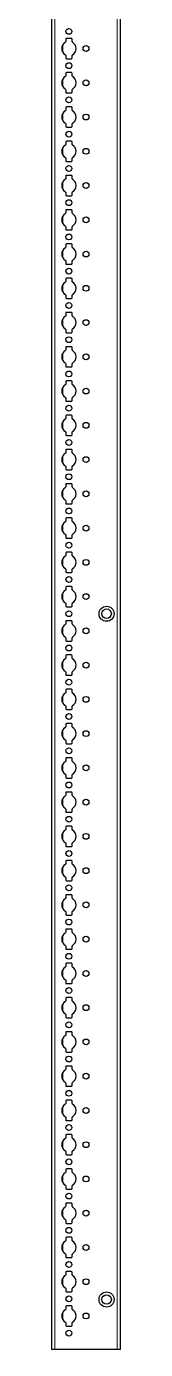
# Model space of a CAD drawing. Header units: millimetres. Extents: x -199 to 4866, y -1647 to 1507.
# Drawn here: x 4816 to 4866, y -852 to 114 of the extents above; entities that cross this region are included whole.
import ezdxf

# ---------------------------------------------------------------- set-up
doc = ezdxf.new("R2010")
doc.units = ezdxf.units.MM

msp = doc.modelspace()

# ---------------------------------------------------------------- linework, layer by layer
at = {"color": 7, "linetype": 'Continuous', "lineweight": 25}
for p, q in [((4816.39, -851.79), (4816.39, 847.21)), ((4866.09, 847.21), (4866.09, -851.79)), ((4826.44, 104.61), (4826.44, 102.73)), ((4830.54, 105.11), (4826.94, 105.11)), ((4831.04, 102.73), (4831.04, 104.61)), ((4826.44, 92.68), (4826.44, 90.81)), ((4826.94, 90.31), (4830.54, 90.31)), ((4831.04, 90.81), (4831.04, 92.68)), ((4826.44, 79.61), (4826.44, 77.73)), ((4830.54, 80.11), (4826.94, 80.11)), ((4831.04, 77.73), (4831.04, 79.61)), ((4826.44, 67.68), (4826.44, 65.81)), ((4831.04, 65.81), (4831.04, 67.68)), ((4826.94, 65.31), (4830.54, 65.31)), ((4826.44, 54.61), (4826.44, 52.73)), ((4830.54, 55.11), (4826.94, 55.11)), ((4831.04, 52.73), (4831.04, 54.61)), ((4826.44, 42.68), (4826.44, 40.81)), ((4826.94, 40.31), (4830.54, 40.31)), ((4831.04, 40.81), (4831.04, 42.68)), ((4826.44, 29.61), (4826.44, 27.73)), ((4830.54, 30.11), (4826.94, 30.11)), ((4831.04, 27.73), (4831.04, 29.61)), ((4826.44, 17.68), (4826.44, 15.81)), ((4826.94, 15.31), (4830.54, 15.31)), ((4831.04, 15.81), (4831.04, 17.68)), ((4826.44, 4.61), (4826.44, 2.73)), ((4830.54, 5.11), (4826.94, 5.11)), ((4831.04, 2.73), (4831.04, 4.61)), ((4826.44, -7.32), (4826.44, -9.19)), ((4831.04, -9.19), (4831.04, -7.32)), ((4826.94, -9.69), (4830.54, -9.69)), ((4826.44, -20.39), (4826.44, -22.27)), ((4830.54, -19.89), (4826.94, -19.89)), ((4831.04, -22.27), (4831.04, -20.39)), ((4826.44, -32.32), (4826.44, -34.19)), ((4826.94, -34.69), (4830.54, -34.69)), ((4831.04, -34.19), (4831.04, -32.32)), ((4826.44, -45.39), (4826.44, -47.27)), ((4830.54, -44.89), (4826.94, -44.89)), ((4831.04, -47.27), (4831.04, -45.39)), ((4826.44, -57.32), (4826.44, -59.19)), ((4831.04, -59.19), (4831.04, -57.32)), ((4826.94, -59.69), (4830.54, -59.69)), ((4826.44, -70.39), (4826.44, -72.27)), ((4830.54, -69.89), (4826.94, -69.89)), ((4831.04, -72.27), (4831.04, -70.39)), ((4826.44, -82.32), (4826.44, -84.19)), ((4826.94, -84.69), (4830.54, -84.69)), ((4831.04, -84.19), (4831.04, -82.32)), ((4826.44, -95.39), (4826.44, -97.27)), ((4830.54, -94.89), (4826.94, -94.89)), ((4831.04, -97.27), (4831.04, -95.39)), ((4826.44, -107.32), (4826.44, -109.19)), ((4826.94, -109.69), (4830.54, -109.69)), ((4831.04, -109.19), (4831.04, -107.32)), ((4826.44, -120.39), (4826.44, -122.27)), ((4830.54, -119.89), (4826.94, -119.89)), ((4831.04, -122.27), (4831.04, -120.39)), ((4826.44, -132.32), (4826.44, -134.19)), ((4826.94, -134.69), (4830.54, -134.69)), ((4831.04, -134.19), (4831.04, -132.32)), ((4826.44, -145.39), (4826.44, -147.27)), ((4830.54, -144.89), (4826.94, -144.89)), ((4831.04, -147.27), (4831.04, -145.39)), ((4826.44, -157.32), (4826.44, -159.19)), ((4826.94, -159.69), (4830.54, -159.69)), ((4831.04, -159.19), (4831.04, -157.32)), ((4826.44, -170.39), (4826.44, -172.27)), ((4830.54, -169.89), (4826.94, -169.89)), ((4831.04, -172.27), (4831.04, -170.39)), ((4826.44, -182.32), (4826.44, -184.19)), ((4831.04, -184.19), (4831.04, -182.32)), ((4826.94, -184.69), (4830.54, -184.69)), ((4826.44, -195.39), (4826.44, -197.27)), ((4830.54, -194.89), (4826.94, -194.89)), ((4831.04, -197.27), (4831.04, -195.39)), ((4826.44, -207.32), (4826.44, -209.19)), ((4826.94, -209.69), (4830.54, -209.69)), ((4831.04, -209.19), (4831.04, -207.32)), ((4826.44, -220.39), (4826.44, -222.27)), ((4830.54, -219.89), (4826.94, -219.89)), ((4831.04, -222.27), (4831.04, -220.39)), ((4826.44, -232.32), (4826.44, -234.19)), ((4826.94, -234.69), (4830.54, -234.69)), ((4831.04, -234.19), (4831.04, -232.32)), ((4826.44, -245.39), (4826.44, -247.27)), ((4830.54, -244.89), (4826.94, -244.89)), ((4831.04, -247.27), (4831.04, -245.39)), ((4826.44, -257.32), (4826.44, -259.19)), ((4826.94, -259.69), (4830.54, -259.69)), ((4831.04, -259.19), (4831.04, -257.32)), ((4830.54, -269.89), (4826.94, -269.89)), ((4826.44, -270.39), (4826.44, -272.27)), ((4831.04, -272.27), (4831.04, -270.39)), ((4826.44, -282.32), (4826.44, -284.19)), ((4826.94, -284.69), (4830.54, -284.69)), ((4831.04, -284.19), (4831.04, -282.32)), ((4826.44, -295.39), (4826.44, -297.27)), ((4830.54, -294.89), (4826.94, -294.89)), ((4831.04, -297.27), (4831.04, -295.39)), ((4826.44, -307.32), (4826.44, -309.19)), ((4831.04, -309.19), (4831.04, -307.32)), ((4826.94, -309.69), (4830.54, -309.69)), ((4826.44, -320.39), (4826.44, -322.27)), ((4830.54, -319.89), (4826.94, -319.89)), ((4831.04, -322.27), (4831.04, -320.39)), ((4826.44, -332.32), (4826.44, -334.19)), ((4826.94, -334.69), (4830.54, -334.69)), ((4831.04, -334.19), (4831.04, -332.32)), ((4826.44, -345.39), (4826.44, -347.27)), ((4830.54, -344.89), (4826.94, -344.89)), ((4831.04, -347.27), (4831.04, -345.39)), ((4826.44, -357.32), (4826.44, -359.19)), ((4826.94, -359.69), (4830.54, -359.69)), ((4831.04, -359.19), (4831.04, -357.32)), ((4826.44, -370.39), (4826.44, -372.27)), ((4830.54, -369.89), (4826.94, -369.89)), ((4831.04, -372.27), (4831.04, -370.39)), ((4826.44, -382.32), (4826.44, -384.19)), ((4826.94, -384.69), (4830.54, -384.69)), ((4831.04, -384.19), (4831.04, -382.32)), ((4826.44, -395.39), (4826.44, -397.27)), ((4830.54, -394.89), (4826.94, -394.89)), ((4831.04, -397.27), (4831.04, -395.39)), ((4826.44, -407.32), (4826.44, -409.19)), ((4826.94, -409.69), (4830.54, -409.69)), ((4831.04, -409.19), (4831.04, -407.32)), ((4826.44, -420.39), (4826.44, -422.27)), ((4830.54, -419.89), (4826.94, -419.89)), ((4831.04, -422.27), (4831.04, -420.39)), ((4826.44, -432.32), (4826.44, -434.19)), ((4831.04, -434.19), (4831.04, -432.32)), ((4826.94, -434.69), (4830.54, -434.69)), ((4826.44, -445.39), (4826.44, -447.27)), ((4830.54, -444.89), (4826.94, -444.89)), ((4831.04, -447.27), (4831.04, -445.39)), ((4826.44, -457.32), (4826.44, -459.19)), ((4826.94, -459.69), (4830.54, -459.69)), ((4831.04, -459.19), (4831.04, -457.32)), ((4826.44, -470.39), (4826.44, -472.27)), ((4830.54, -469.89), (4826.94, -469.89)), ((4831.04, -472.27), (4831.04, -470.39)), ((4826.44, -482.32), (4826.44, -484.19)), ((4831.04, -484.19), (4831.04, -482.32)), ((4826.94, -484.69), (4830.54, -484.69)), ((4826.44, -495.39), (4826.44, -497.27)), ((4830.54, -494.89), (4826.94, -494.89)), ((4831.04, -497.27), (4831.04, -495.39)), ((4826.44, -507.32), (4826.44, -509.19)), ((4826.94, -509.69), (4830.54, -509.69)), ((4831.04, -509.19), (4831.04, -507.32)), ((4826.44, -520.39), (4826.44, -522.27)), ((4830.54, -519.89), (4826.94, -519.89)), ((4831.04, -522.27), (4831.04, -520.39)), ((4826.44, -532.32), (4826.44, -534.19)), ((4826.94, -534.69), (4830.54, -534.69)), ((4831.04, -534.19), (4831.04, -532.32)), ((4826.44, -545.39), (4826.44, -547.27)), ((4830.54, -544.89), (4826.94, -544.89)), ((4831.04, -547.27), (4831.04, -545.39)), ((4826.44, -557.32), (4826.44, -559.19)), ((4826.94, -559.69), (4830.54, -559.69)), ((4831.04, -559.19), (4831.04, -557.32)), ((4826.44, -570.39), (4826.44, -572.27)), ((4830.54, -569.89), (4826.94, -569.89)), ((4831.04, -572.27), (4831.04, -570.39)), ((4826.44, -582.32), (4826.44, -584.19)), ((4826.94, -584.69), (4830.54, -584.69)), ((4831.04, -584.19), (4831.04, -582.32)), ((4826.44, -595.39), (4826.44, -597.27)), ((4830.54, -594.89), (4826.94, -594.89)), ((4831.04, -597.27), (4831.04, -595.39)), ((4826.44, -607.32), (4826.44, -609.19)), ((4831.04, -609.19), (4831.04, -607.32)), ((4826.94, -609.69), (4830.54, -609.69)), ((4826.44, -620.39), (4826.44, -622.27)), ((4830.54, -619.89), (4826.94, -619.89)), ((4831.04, -622.27), (4831.04, -620.39)), ((4826.44, -632.32), (4826.44, -634.19)), ((4826.94, -634.69), (4830.54, -634.69)), ((4831.04, -634.19), (4831.04, -632.32)), ((4826.44, -645.39), (4826.44, -647.27)), ((4830.54, -644.89), (4826.94, -644.89)), ((4831.04, -647.27), (4831.04, -645.39)), ((4826.44, -657.32), (4826.44, -659.19)), ((4826.94, -659.69), (4830.54, -659.69)), ((4831.04, -659.19), (4831.04, -657.32)), ((4826.44, -670.39), (4826.44, -672.27)), ((4830.54, -669.89), (4826.94, -669.89)), ((4831.04, -672.27), (4831.04, -670.39)), ((4826.44, -682.32), (4826.44, -684.19)), ((4826.94, -684.69), (4830.54, -684.69)), ((4831.04, -684.19), (4831.04, -682.32)), ((4830.54, -694.89), (4826.94, -694.89)), ((4826.44, -695.39), (4826.44, -697.27)), ((4831.04, -697.27), (4831.04, -695.39)), ((4826.44, -707.32), (4826.44, -709.19)), ((4826.94, -709.69), (4830.54, -709.69)), ((4831.04, -709.19), (4831.04, -707.32)), ((4826.44, -720.39), (4826.44, -722.27)), ((4830.54, -719.89), (4826.94, -719.89)), ((4831.04, -722.27), (4831.04, -720.39)), ((4826.44, -732.32), (4826.44, -734.19)), ((4831.04, -734.19), (4831.04, -732.32)), ((4826.94, -734.69), (4830.54, -734.69)), ((4826.44, -745.39), (4826.44, -747.27)), ((4830.54, -744.89), (4826.94, -744.89)), ((4831.04, -747.27), (4831.04, -745.39)), ((4826.44, -757.32), (4826.44, -759.19)), ((4826.94, -759.69), (4830.54, -759.69)), ((4831.04, -759.19), (4831.04, -757.32)), ((4826.44, -770.39), (4826.44, -772.27)), ((4830.54, -769.89), (4826.94, -769.89)), ((4831.04, -772.27), (4831.04, -770.39)), ((4826.44, -782.32), (4826.44, -784.19)), ((4826.94, -784.69), (4830.54, -784.69)), ((4831.04, -784.19), (4831.04, -782.32)), ((4826.44, -795.39), (4826.44, -797.27)), ((4830.54, -794.89), (4826.94, -794.89)), ((4831.04, -797.27), (4831.04, -795.39)), ((4826.44, -807.32), (4826.44, -809.19)), ((4826.94, -809.69), (4830.54, -809.69)), ((4831.04, -809.19), (4831.04, -807.32)), ((4826.44, -820.39), (4826.44, -822.27)), ((4830.54, -819.89), (4826.94, -819.89)), ((4831.04, -822.27), (4831.04, -820.39)), ((4826.44, -832.32), (4826.44, -834.19)), ((4826.94, -834.69), (4830.54, -834.69)), ((4831.04, -834.19), (4831.04, -832.32)), ((4818.39, -851.79), (4816.39, -851.79)), ((4864.09, -851.79), (4818.39, -851.79)), ((4866.09, -851.79), (4864.09, -851.79))]:
    msp.add_line(p, q, dxfattribs=at)
at = {"color": 8, "linetype": 'Continuous', "lineweight": 18}
for p, q in [((4818.39, 847.21), (4818.39, -851.79)), ((4864.09, -851.79), (4864.09, 847.21)), ((4824.24, 100.41), (4824.24, 95)), ((4824.24, 75.41), (4824.24, 70)), ((4824.24, 50.41), (4824.24, 45)), ((4824.24, 25.41), (4824.24, 20)), ((4824.24, 0.41), (4824.24, -5)), ((4824.24, -24.59), (4824.24, -30)), ((4824.24, -49.59), (4824.24, -55)), ((4824.24, -74.59), (4824.24, -80)), ((4824.24, -99.59), (4824.24, -105)), ((4824.24, -124.59), (4824.24, -130)), ((4824.24, -149.59), (4824.24, -155)), ((4824.24, -174.59), (4824.24, -180)), ((4824.24, -199.59), (4824.24, -205)), ((4824.24, -224.59), (4824.24, -230)), ((4824.24, -249.59), (4824.24, -255)), ((4824.24, -274.59), (4824.24, -280)), ((4824.24, -299.59), (4824.24, -305)), ((4824.24, -324.59), (4824.24, -330)), ((4824.24, -349.59), (4824.24, -355)), ((4824.24, -374.59), (4824.24, -380)), ((4824.24, -399.59), (4824.24, -405)), ((4824.24, -424.59), (4824.24, -430)), ((4824.24, -449.59), (4824.24, -455)), ((4824.24, -474.59), (4824.24, -480)), ((4824.24, -499.59), (4824.24, -505)), ((4824.24, -524.59), (4824.24, -530)), ((4824.24, -549.59), (4824.24, -555)), ((4824.24, -574.59), (4824.24, -580)), ((4824.24, -599.59), (4824.24, -605)), ((4824.24, -624.59), (4824.24, -630)), ((4824.24, -649.59), (4824.24, -655)), ((4824.24, -674.59), (4824.24, -680)), ((4824.24, -699.59), (4824.24, -705)), ((4824.24, -724.59), (4824.24, -730)), ((4824.24, -749.59), (4824.24, -755)), ((4824.24, -774.59), (4824.24, -780)), ((4824.24, -799.59), (4824.24, -805)), ((4824.24, -824.59), (4824.24, -830))]:
    msp.add_line(p, q, dxfattribs=at)
at = {"color": 7, "linetype": 'Continuous', "lineweight": 25}
for centre, radius in [((4828.74, 110.21), 2.13), ((4841.24, 97.71), 2.12), ((4828.74, 85.21), 2.13), ((4841.24, 72.71), 2.12), ((4828.74, 60.21), 2.13), ((4841.24, 47.71), 2.12), ((4828.74, 35.21), 2.13), ((4841.24, 22.71), 2.12), ((4828.74, 10.21), 2.13), ((4841.24, -2.29), 2.12), ((4828.74, -14.79), 2.13), ((4841.24, -27.29), 2.12), ((4828.74, -39.79), 2.13), ((4841.24, -52.29), 2.12), ((4828.74, -64.79), 2.13), ((4841.24, -77.29), 2.12), ((4828.74, -89.79), 2.13), ((4841.24, -102.29), 2.12), ((4828.74, -114.79), 2.13), ((4841.24, -127.29), 2.12), ((4828.74, -139.79), 2.13), ((4841.24, -152.29), 2.12), ((4828.74, -164.79), 2.13), ((4841.24, -177.29), 2.12), ((4828.74, -189.79), 2.13), ((4841.24, -202.29), 2.13), ((4828.74, -214.79), 2.13), ((4841.24, -227.29), 2.12), ((4828.74, -239.79), 2.13), ((4841.24, -252.29), 2.12), ((4828.74, -264.79), 2.13), ((4841.24, -277.29), 2.12), ((4828.74, -289.79), 2.13), ((4841.24, -302.29), 2.12), ((4828.74, -314.79), 2.13), ((4856.24, -314.79), 5.5), ((4856.24, -314.79), 3.5), ((4841.24, -327.29), 2.12), ((4828.74, -339.79), 2.13), ((4841.24, -352.29), 2.12), ((4828.74, -364.79), 2.13), ((4841.24, -377.29), 2.12), ((4828.74, -389.79), 2.13), ((4841.24, -402.29), 2.12), ((4828.74, -414.79), 2.13), ((4841.24, -427.29), 2.12), ((4828.74, -439.79), 2.13), ((4841.24, -452.29), 2.12), ((4828.74, -464.79), 2.13), ((4841.24, -477.29), 2.13), ((4828.74, -489.79), 2.13), ((4841.24, -502.29), 2.13), ((4828.74, -514.79), 2.13), ((4841.24, -527.29), 2.13), ((4828.74, -539.79), 2.13), ((4841.24, -552.29), 2.13), ((4828.74, -564.79), 2.13), ((4841.24, -577.29), 2.13), ((4828.74, -589.79), 2.13), ((4841.24, -602.29), 2.13), ((4828.74, -614.79), 2.13), ((4841.24, -627.29), 2.13), ((4828.74, -639.79), 2.13), ((4841.24, -652.29), 2.13), ((4828.74, -664.79), 2.13), ((4841.24, -677.29), 2.13), ((4828.74, -689.79), 2.13), ((4841.24, -702.29), 2.13), ((4828.74, -714.79), 2.13), ((4841.24, -727.29), 2.13), ((4828.74, -739.79), 2.13), ((4841.24, -752.29), 2.13), ((4828.74, -764.79), 2.13), ((4841.24, -777.29), 2.13), ((4828.74, -789.79), 2.13), ((4841.24, -802.29), 2.13), ((4856.24, -815.29), 5.5), ((4828.74, -814.79), 2.13), ((4856.24, -815.29), 3.5), ((4841.24, -827.29), 2.13), ((4828.74, -839.79), 2.13)]:
    msp.add_circle(centre, radius, dxfattribs=at)
for centre, radius, start, end in [((4828.74, 97.71), 5.25, 119.14074, 240.85926), ((4825.94, 102.73), 0.5, 299.14074, 0), ((4826.94, 104.61), 0.5, 90, 180), ((4830.54, 104.61), 0.5, 0, 90), ((4831.54, 102.73), 0.5, 180, 240.85926), ((4828.74, 97.71), 5.25, 299.14074, 60.85926), ((4825.94, 92.68), 0.5, 0, 60.85926), ((4826.94, 90.81), 0.5, 180, 270), ((4830.54, 90.81), 0.5, 270, 0), ((4831.54, 92.68), 0.5, 119.14074, 180), ((4828.74, 72.71), 5.25, 119.14074, 240.85926), ((4825.94, 77.73), 0.5, 299.14074, 0), ((4826.94, 79.61), 0.5, 90, 180), ((4830.54, 79.61), 0.5, 0, 90), ((4831.54, 77.73), 0.5, 180, 240.85926), ((4828.74, 72.71), 5.25, 299.14074, 60.85926), ((4825.94, 67.68), 0.5, 0, 60.85926), ((4831.54, 67.68), 0.5, 119.14074, 180), ((4826.94, 65.81), 0.5, 180, 270), ((4830.54, 65.81), 0.5, 270, 0), ((4828.74, 47.71), 5.25, 119.14074, 240.85926), ((4825.94, 52.73), 0.5, 299.14074, 0), ((4826.94, 54.61), 0.5, 90, 180), ((4830.54, 54.61), 0.5, 0, 90), ((4831.54, 52.73), 0.5, 180, 240.85926), ((4828.74, 47.71), 5.25, 299.14074, 60.85926), ((4825.94, 42.68), 0.5, 0, 60.85926), ((4826.94, 40.81), 0.5, 180, 270), ((4830.54, 40.81), 0.5, 270, 0), ((4831.54, 42.68), 0.5, 119.14074, 180), ((4826.94, 29.61), 0.5, 90, 180), ((4830.54, 29.61), 0.5, 0, 90), ((4828.74, 22.71), 5.25, 119.14074, 240.85926), ((4825.94, 27.73), 0.5, 299.14074, 0), ((4831.54, 27.73), 0.5, 180, 240.85926), ((4828.74, 22.71), 5.25, 299.14074, 60.85926), ((4825.94, 17.68), 0.5, 0, 60.85926), ((4826.94, 15.81), 0.5, 180, 270), ((4830.54, 15.81), 0.5, 270, 0), ((4831.54, 17.68), 0.5, 119.14074, 180), ((4828.74, -2.29), 5.25, 119.14074, 240.85926), ((4825.94, 2.73), 0.5, 299.14074, 0), ((4826.94, 4.61), 0.5, 90, 180), ((4830.54, 4.61), 0.5, 0, 90), ((4831.54, 2.73), 0.5, 180, 240.85926), ((4828.74, -2.29), 5.25, 299.14074, 60.85926), ((4825.94, -7.32), 0.5, 0, 60.85926), ((4826.94, -9.19), 0.5, 180, 270), ((4830.54, -9.19), 0.5, 270, 0), ((4831.54, -7.32), 0.5, 119.14074, 180), ((4828.74, -27.29), 5.25, 119.14074, 240.85926), ((4825.94, -22.27), 0.5, 299.14074, 0), ((4826.94, -20.39), 0.5, 90, 180), ((4830.54, -20.39), 0.5, 0, 90), ((4831.54, -22.27), 0.5, 180, 240.85926), ((4828.74, -27.29), 5.25, 299.14074, 60.85926), ((4825.94, -32.32), 0.5, 0, 60.85926), ((4826.94, -34.19), 0.5, 180, 270), ((4830.54, -34.19), 0.5, 270, 0), ((4831.54, -32.32), 0.5, 119.14074, 180), ((4828.74, -52.29), 5.25, 119.14074, 240.85926), ((4825.94, -47.27), 0.5, 299.14074, 0), ((4826.94, -45.39), 0.5, 90, 180), ((4830.54, -45.39), 0.5, 0, 90), ((4831.54, -47.27), 0.5, 180, 240.85926), ((4828.74, -52.29), 5.25, 299.14074, 60.85926), ((4825.94, -57.32), 0.5, 0, 60.85926), ((4831.54, -57.32), 0.5, 119.14074, 180), ((4826.94, -59.19), 0.5, 180, 270), ((4830.54, -59.19), 0.5, 270, 0), ((4828.74, -77.29), 5.25, 119.14074, 240.85926), ((4825.94, -72.27), 0.5, 299.14074, 0), ((4826.94, -70.39), 0.5, 90, 180), ((4830.54, -70.39), 0.5, 0, 90), ((4831.54, -72.27), 0.5, 180, 240.85926), ((4828.74, -77.29), 5.25, 299.14074, 60.85926), ((4825.94, -82.32), 0.5, 0, 60.85926), ((4826.94, -84.19), 0.5, 180, 270), ((4830.54, -84.19), 0.5, 270, 0), ((4831.54, -82.32), 0.5, 119.14074, 180), ((4826.94, -95.39), 0.5, 90, 180), ((4830.54, -95.39), 0.5, 0, 90), ((4828.74, -102.29), 5.25, 119.14074, 240.85926), ((4825.94, -97.27), 0.5, 299.14074, 0), ((4831.54, -97.27), 0.5, 180, 240.85926), ((4828.74, -102.29), 5.25, 299.14074, 60.85926), ((4825.94, -107.32), 0.5, 0, 60.85926), ((4826.94, -109.19), 0.5, 180, 270), ((4830.54, -109.19), 0.5, 270, 0), ((4831.54, -107.32), 0.5, 119.14074, 180), ((4828.74, -127.29), 5.25, 119.14074, 240.85926), ((4825.94, -122.27), 0.5, 299.14074, 0), ((4826.94, -120.39), 0.5, 90, 180), ((4830.54, -120.39), 0.5, 0, 90), ((4831.54, -122.27), 0.5, 180, 240.85926), ((4828.74, -127.29), 5.25, 299.14074, 60.85926), ((4825.94, -132.32), 0.5, 0, 60.85926), ((4826.94, -134.19), 0.5, 180, 270), ((4830.54, -134.19), 0.5, 270, 0), ((4831.54, -132.32), 0.5, 119.14074, 180), ((4828.74, -152.29), 5.25, 119.14074, 240.85926), ((4825.94, -147.27), 0.5, 299.14074, 0), ((4826.94, -145.39), 0.5, 90, 180), ((4830.54, -145.39), 0.5, 0, 90), ((4831.54, -147.27), 0.5, 180, 240.85926), ((4828.74, -152.29), 5.25, 299.14074, 60.85926), ((4825.94, -157.32), 0.5, 0, 60.85926), ((4826.94, -159.19), 0.5, 180, 270), ((4830.54, -159.19), 0.5, 270, 0), ((4831.54, -157.32), 0.5, 119.14074, 180), ((4828.74, -177.29), 5.25, 119.14074, 240.85926), ((4825.94, -172.27), 0.5, 299.14074, 0), ((4826.94, -170.39), 0.5, 90, 180), ((4830.54, -170.39), 0.5, 0, 90), ((4831.54, -172.27), 0.5, 180, 240.85926), ((4828.74, -177.29), 5.25, 299.14074, 60.85926), ((4825.94, -182.32), 0.5, 0, 60.85926), ((4831.54, -182.32), 0.5, 119.14074, 180), ((4826.94, -184.19), 0.5, 180, 270), ((4830.54, -184.19), 0.5, 270, 0), ((4828.74, -202.29), 5.25, 119.14074, 240.85926), ((4825.94, -197.27), 0.5, 299.14074, 0), ((4826.94, -195.39), 0.5, 90, 180), ((4830.54, -195.39), 0.5, 0, 90), ((4831.54, -197.27), 0.5, 180, 240.85926), ((4828.74, -202.29), 5.25, 299.14074, 60.85926), ((4825.94, -207.32), 0.5, 0, 60.85926), ((4826.94, -209.19), 0.5, 180, 270), ((4830.54, -209.19), 0.5, 270, 0), ((4831.54, -207.32), 0.5, 119.14074, 180), ((4826.94, -220.39), 0.5, 90, 180), ((4830.54, -220.39), 0.5, 0, 90), ((4828.74, -227.29), 5.25, 119.14074, 240.85926), ((4825.94, -222.27), 0.5, 299.14074, 0), ((4831.54, -222.27), 0.5, 180, 240.85926), ((4828.74, -227.29), 5.25, 299.14074, 60.85926), ((4825.94, -232.32), 0.5, 0, 60.85926), ((4826.94, -234.19), 0.5, 180, 270), ((4830.54, -234.19), 0.5, 270, 0), ((4831.54, -232.32), 0.5, 119.14074, 180), ((4828.74, -252.29), 5.25, 119.14074, 240.85926), ((4825.94, -247.27), 0.5, 299.14074, 0), ((4826.94, -245.39), 0.5, 90, 180), ((4830.54, -245.39), 0.5, 0, 90), ((4831.54, -247.27), 0.5, 180, 240.85926), ((4828.74, -252.29), 5.25, 299.14074, 60.85926), ((4825.94, -257.32), 0.5, 0, 60.85926), ((4826.94, -259.19), 0.5, 180, 270), ((4830.54, -259.19), 0.5, 270, 0), ((4831.54, -257.32), 0.5, 119.14074, 180), ((4826.94, -270.39), 0.5, 90, 180), ((4830.54, -270.39), 0.5, 0, 90), ((4828.74, -277.29), 5.25, 119.14074, 240.85926), ((4825.94, -272.27), 0.5, 299.14074, 0), ((4831.54, -272.27), 0.5, 180, 240.85926), ((4828.74, -277.29), 5.25, 299.14074, 60.85926), ((4825.94, -282.32), 0.5, 0, 60.85926), ((4826.94, -284.19), 0.5, 180, 270), ((4830.54, -284.19), 0.5, 270, 0), ((4831.54, -282.32), 0.5, 119.14074, 180), ((4828.74, -302.29), 5.25, 119.14074, 240.85926), ((4825.94, -297.27), 0.5, 299.14074, 0), ((4826.94, -295.39), 0.5, 90, 180), ((4830.54, -295.39), 0.5, 0, 90), ((4831.54, -297.27), 0.5, 180, 240.85926), ((4828.74, -302.29), 5.25, 299.14074, 60.85926), ((4825.94, -307.32), 0.5, 0, 60.85926), ((4831.54, -307.32), 0.5, 119.14074, 180), ((4826.94, -309.19), 0.5, 180, 270), ((4830.54, -309.19), 0.5, 270, 0), ((4828.74, -327.29), 5.25, 119.14074, 240.85926), ((4825.94, -322.27), 0.5, 299.14074, 0), ((4826.94, -320.39), 0.5, 90, 180), ((4830.54, -320.39), 0.5, 0, 90), ((4831.54, -322.27), 0.5, 180, 240.85926), ((4828.74, -327.29), 5.25, 299.14074, 60.85926), ((4825.94, -332.32), 0.5, 0, 60.85926), ((4826.94, -334.19), 0.5, 180, 270), ((4830.54, -334.19), 0.5, 270, 0), ((4831.54, -332.32), 0.5, 119.14074, 180), ((4825.94, -347.27), 0.5, 299.14074, 0), ((4826.94, -345.39), 0.5, 90, 180), ((4830.54, -345.39), 0.5, 0, 90), ((4831.54, -347.27), 0.5, 180, 240.85926), ((4828.74, -352.29), 5.25, 119.14074, 240.85926), ((4825.94, -357.32), 0.5, 0, 60.85926), ((4831.54, -357.32), 0.5, 119.14074, 180), ((4828.74, -352.29), 5.25, 299.14074, 60.85926), ((4826.94, -359.19), 0.5, 180, 270), ((4830.54, -359.19), 0.5, 270, 0), ((4828.74, -377.29), 5.25, 119.14074, 240.85926), ((4825.94, -372.27), 0.5, 299.14074, 0), ((4826.94, -370.39), 0.5, 90, 180), ((4830.54, -370.39), 0.5, 0, 90), ((4831.54, -372.27), 0.5, 180, 240.85926), ((4828.74, -377.29), 5.25, 299.14074, 60.85926), ((4825.94, -382.32), 0.5, 0, 60.85926), ((4826.94, -384.19), 0.5, 180, 270), ((4830.54, -384.19), 0.5, 270, 0), ((4831.54, -382.32), 0.5, 119.14074, 180), ((4826.94, -395.39), 0.5, 90, 180), ((4830.54, -395.39), 0.5, 0, 90), ((4828.74, -402.29), 5.25, 119.14074, 240.85926), ((4825.94, -397.27), 0.5, 299.14074, 0), ((4831.54, -397.27), 0.5, 180, 240.85926), ((4828.74, -402.29), 5.25, 299.14074, 60.85926), ((4825.94, -407.32), 0.5, 0, 60.85926), ((4826.94, -409.19), 0.5, 180, 270), ((4830.54, -409.19), 0.5, 270, 0), ((4831.54, -407.32), 0.5, 119.14074, 180), ((4828.74, -427.29), 5.25, 119.14074, 240.85926), ((4825.94, -422.27), 0.5, 299.14074, 0), ((4826.94, -420.39), 0.5, 90, 180), ((4830.54, -420.39), 0.5, 0, 90), ((4831.54, -422.27), 0.5, 180, 240.85926), ((4828.74, -427.29), 5.25, 299.14074, 60.85926), ((4825.94, -432.32), 0.5, 0, 60.85926), ((4826.94, -434.19), 0.5, 180, 270), ((4830.54, -434.19), 0.5, 270, 0), ((4831.54, -432.32), 0.5, 119.14074, 180), ((4828.74, -452.29), 5.25, 119.14074, 240.85926), ((4825.94, -447.27), 0.5, 299.14074, 0), ((4826.94, -445.39), 0.5, 90, 180), ((4830.54, -445.39), 0.5, 0, 90), ((4831.54, -447.27), 0.5, 180, 240.85926), ((4828.74, -452.29), 5.25, 299.14074, 60.85926), ((4825.94, -457.32), 0.5, 0, 60.85926), ((4826.94, -459.19), 0.5, 180, 270), ((4830.54, -459.19), 0.5, 270, 0), ((4831.54, -457.32), 0.5, 119.14074, 180), ((4828.74, -477.29), 5.25, 119.14074, 240.85926), ((4825.94, -472.27), 0.5, 299.14074, 0), ((4826.94, -470.39), 0.5, 90, 180), ((4830.54, -470.39), 0.5, 0, 90), ((4831.54, -472.27), 0.5, 180, 240.85926), ((4828.74, -477.29), 5.25, 299.14074, 60.85926), ((4825.94, -482.32), 0.5, 0, 60.85926), ((4831.54, -482.32), 0.5, 119.14074, 180), ((4826.94, -484.19), 0.5, 180, 270), ((4830.54, -484.19), 0.5, 270, 0), ((4828.74, -502.29), 5.25, 119.14074, 240.85926), ((4825.94, -497.27), 0.5, 299.14074, 0), ((4826.94, -495.39), 0.5, 90, 180), ((4830.54, -495.39), 0.5, 0, 90), ((4831.54, -497.27), 0.5, 180, 240.85926), ((4828.74, -502.29), 5.25, 299.14074, 60.85926), ((4825.94, -507.32), 0.5, 0, 60.85926), ((4826.94, -509.19), 0.5, 180, 270), ((4830.54, -509.19), 0.5, 270, 0), ((4831.54, -507.32), 0.5, 119.14074, 180), ((4826.94, -520.39), 0.5, 90, 180), ((4830.54, -520.39), 0.5, 0, 90), ((4828.74, -527.29), 5.25, 119.14074, 240.85926), ((4825.94, -522.27), 0.5, 299.14074, 0), ((4831.54, -522.27), 0.5, 180, 240.85926), ((4828.74, -527.29), 5.25, 299.14074, 60.85926), ((4825.94, -532.32), 0.5, 0, 60.85926), ((4826.94, -534.19), 0.5, 180, 270), ((4830.54, -534.19), 0.5, 270, 0), ((4831.54, -532.32), 0.5, 119.14074, 180), ((4828.74, -552.29), 5.25, 119.14074, 240.85926), ((4825.94, -547.27), 0.5, 299.14074, 0), ((4826.94, -545.39), 0.5, 90, 180), ((4830.54, -545.39), 0.5, 0, 90), ((4831.54, -547.27), 0.5, 180, 240.85926), ((4828.74, -552.29), 5.25, 299.14074, 60.85926), ((4825.94, -557.32), 0.5, 0, 60.85926), ((4826.94, -559.19), 0.5, 180, 270), ((4830.54, -559.19), 0.5, 270, 0), ((4831.54, -557.32), 0.5, 119.14074, 180), ((4828.74, -577.29), 5.25, 119.14074, 240.85926), ((4825.94, -572.27), 0.5, 299.14074, 0), ((4826.94, -570.39), 0.5, 90, 180), ((4830.54, -570.39), 0.5, 0, 90), ((4831.54, -572.27), 0.5, 180, 240.85926), ((4828.74, -577.29), 5.25, 299.14074, 60.85926), ((4825.94, -582.32), 0.5, 0, 60.85926), ((4826.94, -584.19), 0.5, 180, 270), ((4830.54, -584.19), 0.5, 270, 0), ((4831.54, -582.32), 0.5, 119.14074, 180), ((4828.74, -602.29), 5.25, 119.14074, 240.85926), ((4825.94, -597.27), 0.5, 299.14074, 0), ((4826.94, -595.39), 0.5, 90, 180), ((4830.54, -595.39), 0.5, 0, 90), ((4831.54, -597.27), 0.5, 180, 240.85926), ((4828.74, -602.29), 5.25, 299.14074, 60.85926), ((4825.94, -607.32), 0.5, 0, 60.85926), ((4831.54, -607.32), 0.5, 119.14074, 180), ((4826.94, -609.19), 0.5, 180, 270), ((4830.54, -609.19), 0.5, 270, 0), ((4828.74, -627.29), 5.25, 119.14074, 240.85926), ((4825.94, -622.27), 0.5, 299.14074, 0), ((4826.94, -620.39), 0.5, 90, 180), ((4830.54, -620.39), 0.5, 0, 90), ((4831.54, -622.27), 0.5, 180, 240.85926), ((4828.74, -627.29), 5.25, 299.14074, 60.85926), ((4825.94, -632.32), 0.5, 0, 60.85926), ((4826.94, -634.19), 0.5, 180, 270), ((4830.54, -634.19), 0.5, 270, 0), ((4831.54, -632.32), 0.5, 119.14074, 180), ((4826.94, -645.39), 0.5, 90, 180), ((4830.54, -645.39), 0.5, 0, 90), ((4828.74, -652.29), 5.25, 119.14074, 240.85926), ((4825.94, -647.27), 0.5, 299.14074, 0), ((4831.54, -647.27), 0.5, 180, 240.85926), ((4828.74, -652.29), 5.25, 299.14074, 60.85926), ((4825.94, -657.32), 0.5, 0, 60.85926), ((4826.94, -659.19), 0.5, 180, 270), ((4830.54, -659.19), 0.5, 270, 0), ((4831.54, -657.32), 0.5, 119.14074, 180), ((4828.74, -677.29), 5.25, 119.14074, 240.85926), ((4825.94, -672.27), 0.5, 299.14074, 0), ((4826.94, -670.39), 0.5, 90, 180), ((4830.54, -670.39), 0.5, 0, 90), ((4831.54, -672.27), 0.5, 180, 240.85926), ((4828.74, -677.29), 5.25, 299.14074, 60.85926), ((4825.94, -682.32), 0.5, 0, 60.85926), ((4826.94, -684.19), 0.5, 180, 270), ((4830.54, -684.19), 0.5, 270, 0), ((4831.54, -682.32), 0.5, 119.14074, 180), ((4826.94, -695.39), 0.5, 90, 180), ((4830.54, -695.39), 0.5, 0, 90), ((4828.74, -702.29), 5.25, 119.14074, 240.85926), ((4825.94, -697.27), 0.5, 299.14074, 0), ((4831.54, -697.27), 0.5, 180, 240.85926), ((4828.74, -702.29), 5.25, 299.14074, 60.85926), ((4825.94, -707.32), 0.5, 0, 60.85926), ((4826.94, -709.19), 0.5, 180, 270), ((4830.54, -709.19), 0.5, 270, 0), ((4831.54, -707.32), 0.5, 119.14074, 180), ((4828.74, -727.29), 5.25, 119.14074, 240.85926), ((4825.94, -722.27), 0.5, 299.14074, 0), ((4826.94, -720.39), 0.5, 90, 180), ((4830.54, -720.39), 0.5, 0, 90), ((4831.54, -722.27), 0.5, 180, 240.85926), ((4828.74, -727.29), 5.25, 299.14074, 60.85926), ((4825.94, -732.32), 0.5, 0, 60.85926), ((4831.54, -732.32), 0.5, 119.14074, 180), ((4826.94, -734.19), 0.5, 180, 270), ((4830.54, -734.19), 0.5, 270, 0), ((4828.74, -752.29), 5.25, 119.14074, 240.85926), ((4825.94, -747.27), 0.5, 299.14074, 0), ((4826.94, -745.39), 0.5, 90, 180), ((4830.54, -745.39), 0.5, 0, 90), ((4831.54, -747.27), 0.5, 180, 240.85926), ((4828.74, -752.29), 5.25, 299.14074, 60.85926), ((4825.94, -757.32), 0.5, 0, 60.85926), ((4826.94, -759.19), 0.5, 180, 270), ((4830.54, -759.19), 0.5, 270, 0), ((4831.54, -757.32), 0.5, 119.14074, 180), ((4825.94, -772.27), 0.5, 299.14074, 0), ((4826.94, -770.39), 0.5, 90, 180), ((4830.54, -770.39), 0.5, 0, 90), ((4831.54, -772.27), 0.5, 180, 240.85926), ((4828.74, -777.29), 5.25, 119.14074, 240.85926), ((4825.94, -782.32), 0.5, 0, 60.85926), ((4831.54, -782.32), 0.5, 119.14074, 180), ((4828.74, -777.29), 5.25, 299.14074, 60.85926), ((4826.94, -784.19), 0.5, 180, 270), ((4830.54, -784.19), 0.5, 270, 0), ((4828.74, -802.29), 5.25, 119.14074, 240.85926), ((4825.94, -797.27), 0.5, 299.14074, 0), ((4826.94, -795.39), 0.5, 90, 180), ((4830.54, -795.39), 0.5, 0, 90), ((4831.54, -797.27), 0.5, 180, 240.85926), ((4828.74, -802.29), 5.25, 299.14074, 60.85926), ((4825.94, -807.32), 0.5, 0, 60.85926), ((4826.94, -809.19), 0.5, 180, 270), ((4830.54, -809.19), 0.5, 270, 0), ((4831.54, -807.32), 0.5, 119.14074, 180), ((4826.94, -820.39), 0.5, 90, 180), ((4830.54, -820.39), 0.5, 0, 90), ((4828.74, -827.29), 5.25, 119.14074, 240.85926), ((4825.94, -822.27), 0.5, 299.14074, 0), ((4831.54, -822.27), 0.5, 180, 240.85926), ((4828.74, -827.29), 5.25, 299.14074, 60.85926), ((4825.94, -832.32), 0.5, 0, 60.85926), ((4826.94, -834.19), 0.5, 180, 270), ((4830.54, -834.19), 0.5, 270, 0), ((4831.54, -832.32), 0.5, 119.14074, 180)]:
    msp.add_arc(centre, radius, start, end, dxfattribs=at)

doc.saveas('drawing.dxf')
